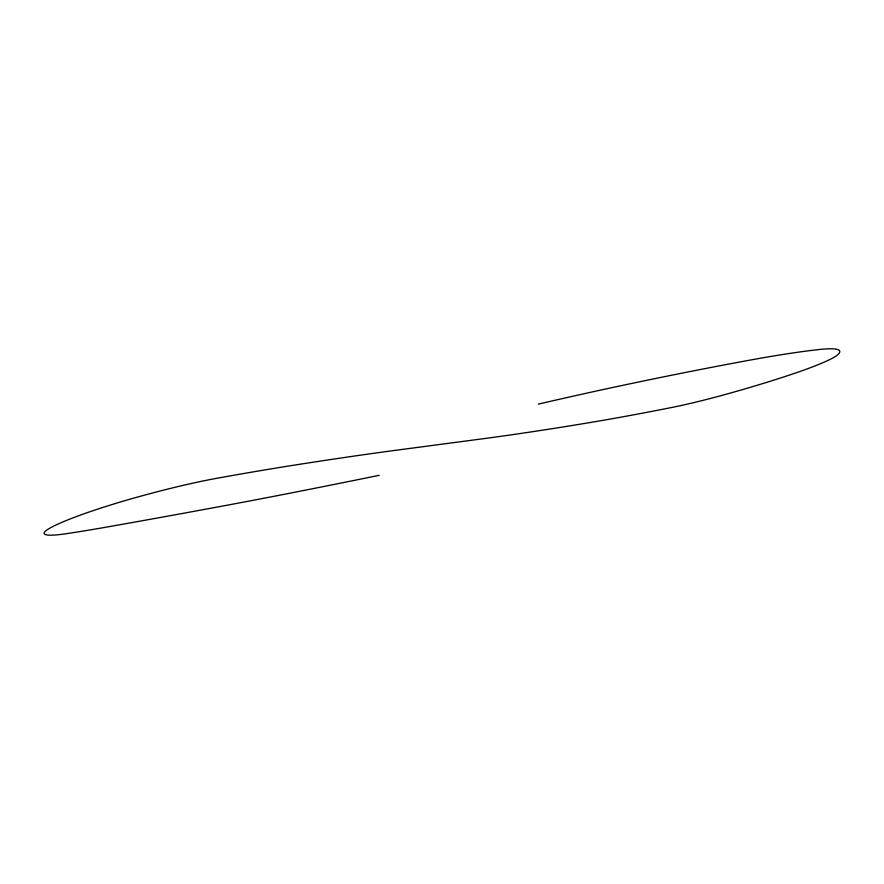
<?xml version="1.0" encoding="UTF-8"?>
<svg xmlns="http://www.w3.org/2000/svg" width="884" height="884" viewBox="0 0 884 884"><rect width="100%" height="100%" fill="white"/><g stroke="black" fill="none" stroke-linecap="round" stroke-linejoin="round"><path stroke-width="1.33" d="M379.214 475.316A2405.021 234.691 -16 0 1 291.046 492.974A1781.558 173.85 -16 0 1 218.425 506.83A3787.608 369.611 -16 0 1 108.003 526.842A610.954 59.615 -16 0 1 66.963 533.604A108.843 10.619 -16 0 1 44.2 532.809A96.665 9.437 -16 0 1 71.416 518.477A89.792 8.763 -16 0 1 138.048 496.918A128.235 12.509 -16 0 1 215.829 478.487A1141.167 111.362 -16 0 1 295.433 464.951A2114.672 206.359 -16 0 1 392.54 450.718L486.874 438.232A1471.241 143.573 -16 0 0 587.805 422.917A741.632 72.366 -16 0 0 671.111 407.612A100.721 9.835 -16 0 0 723.62 394.938A138.014 13.47 -16 0 0 788.948 375.236A87.538 8.542 -16 0 0 837.623 354.838A152.247 14.862 -16 0 0 817.777 349.666A438.939 42.83 -16 0 0 751.179 359.898A1051.43 102.599 -16 0 0 624.226 385.026A669.906 65.372 -16 0 0 584.954 393.546A873.171 85.207 -16 0 0 538.29 404.11"/></g></svg>
